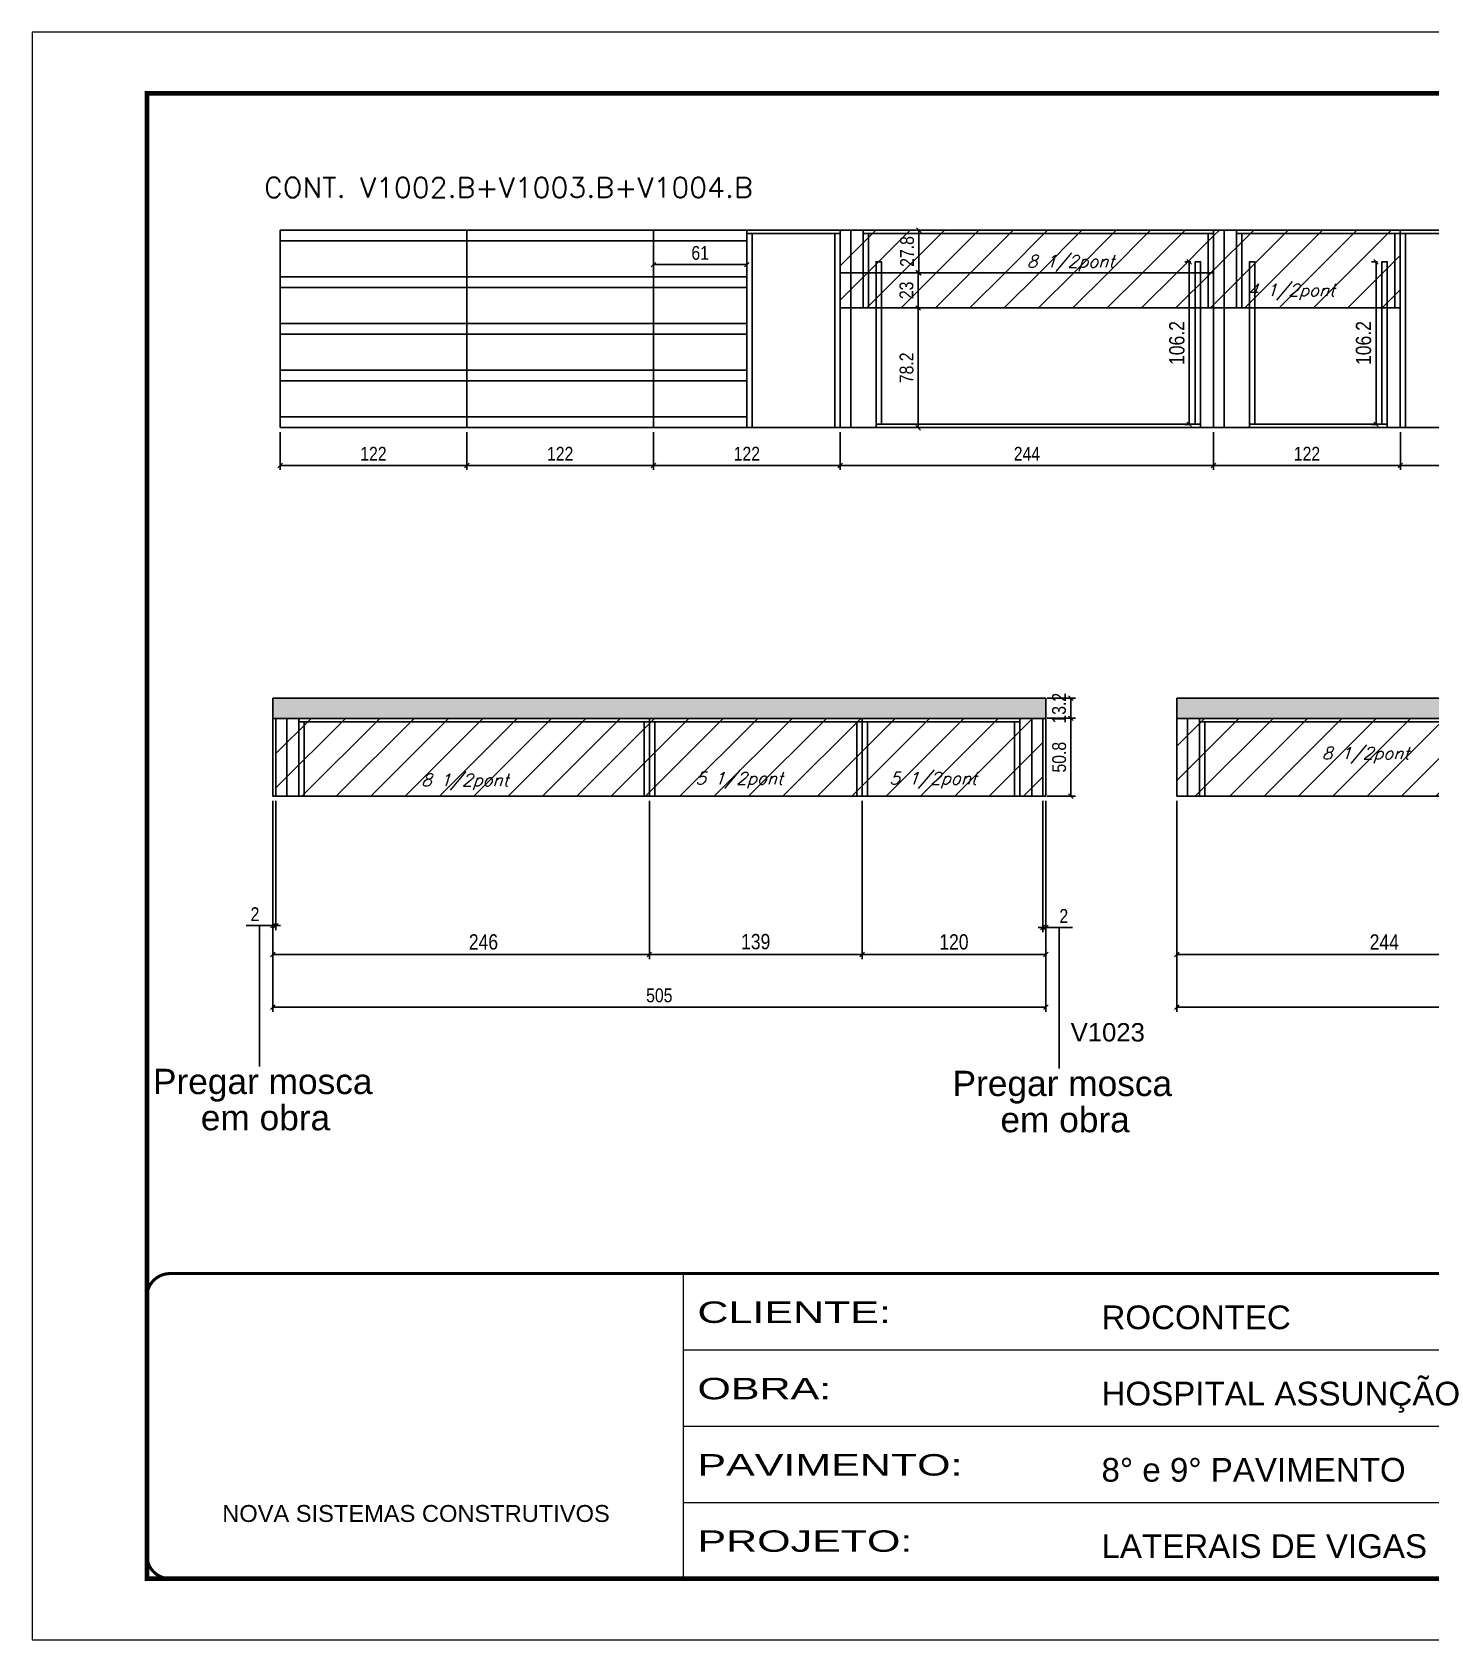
# Model space of a CAD drawing. Extents: x -20960 to -5926, y -2106 to 21915.
# Drawn here: x -10608 to -9695, y 18568 to 19618 of the extents above; entities that cross this region are included whole.
import ezdxf

# ---------------------------------------------------------------- set-up
doc = ezdxf.new("R2010")
doc.units = 0
doc.linetypes.add('CONTINUO', pattern=[0])
doc.linetypes.add('DASHED', pattern=[0.75, 0.5, -0.25])
for name, color, linetype in [('5', 5, 'Continuous'), ('COTA', 241, 'Continuous'), ('NOMENCLATURA', 7, 'Continuous'), ('Painéis', 200, 'Continuous'), ('Reaproveitamento', 251, 'Continuous'), ('SARR_2.2x7', 40, 'Continuous'), ('SARR_3.5x7', 81, 'Continuous'), ('texto', 7, 'Continuous')]:
    doc.layers.add(name, color=color, linetype=linetype)
for name, color, linetype, lineweight in [('Folhas', 255, 'Continuous', 9), ('SARRAFO DE PRESSAO', 251, 'DASHED', 9), ('Texto Seção', 7, 'Continuous', 15)]:
    doc.layers.add(name, color=color, linetype=linetype, lineweight=lineweight)
doc.styles.add('ARIAL', font='arial.ttf')
doc.styles.add('COTA TECNICA', font='techl___.ttf', dxfattribs={"height": 10})
doc.styles.add('COTA TECNICA-50', font='techl___.ttf', dxfattribs={"height": 9})
doc.styles.add('REGUA-120', font='ROMANS.shx', dxfattribs={"height": 15})
doc.styles.add('Romans', font='romans.shx')
doc.styles.get("Standard").update_dxf_attribs({"font": 'arial.ttf'})
doc.styles.add('Tecnologia', font='')
doc.styles.get('Tecnologia').set_extended_font_data('Forgotten Futurist')
doc.dimstyles.new('COTA PAINEL-50', dxfattribs={"dimtxt": 9, "dimasz": 3, "dimexe": 3, "dimexo": 3, "dimgap": 3, "dimtad": 1, "dimdec": 1, "dimzin": 12, "dimdsep": 46, "dimtxsty": 'COTA TECNICA-50', "dimblk1": 'OBLIQUE', "dimblk2": 'OBLIQUE', "dimsah": 1, "dimcen": 0.9, "dimclrd": 4, "dimclre": 4, "dimclrt": 240, "dimadec": 1, "dimazin": 3, "dimtfac": 1, "dimtdec": 1, "dimtmove": 0, "dimatfit": 3, "dimfxl": 1, "dimtolj": 1, "dimtzin": 12, "dimarcsym": 0})
doc.dimstyles.new('PAINEL', dxfattribs={"dimtxt": 10, "dimasz": 3, "dimexe": 3, "dimexo": 3, "dimgap": 3, "dimtad": 1, "dimdec": 1, "dimzin": 12, "dimdsep": 46, "dimtxsty": 'COTA TECNICA', "dimblk1": 'OBLIQUE', "dimblk2": 'OBLIQUE', "dimsah": 1, "dimcen": 0.9, "dimclrd": 4, "dimclre": 4, "dimclrt": 240, "dimadec": 1, "dimazin": 3, "dimtfac": 1, "dimtdec": 1, "dimtmove": 0, "dimatfit": 3, "dimfxl": 1, "dimtolj": 1, "dimtzin": 12, "dimarcsym": 0})
pattern_1 = [(50, (-1629.8096, 2.0563), (5.4655401, -0.4781726), [0.5715, -6.2865]), (355, (-1629.8096, 2.0563), (-1.0573026, 5.7317054), [0.4572, -5.0292175]), (100.451445, (-1629.354, 2.0165), (4.4082374, 5.2535326), [0.4857003, -5.3427073]), (46.1842, (-1629.8096, 3.5803), (8.1323712, -1.2612698), [0.85725, -9.42975]), (96.635558, (-1629.132, 3.475), (7.122124, 7.4227837), [0.7285507, -8.0140682]), (351.18415, (-1629.81, 3.58), (7.122124, 7.4227837), [0.685799, -7.543792]), (21, (-1629.0476, 3.1993), (4.5484317, -3.0679559), [0.5715, -6.2865]), (326, (-1629.0476, 3.1993), (1.8540609, 5.525639), [0.4572, -5.0292]), (71.451445, (-1628.6686, 2.9437), (6.4024926, 2.4576831), [0.4857003, -5.3426981]), (37.5, (-1629.8096, 2.0563), (0.0926581, 2.53665117), [0, -4.96824, 0, -5.1054, 0, -5.04825]), (7.5, (-1629.8096, 2.0563), (2.00458988, 3.00541724), [0, -2.91084, 0, -4.85394, 0, -1.92405]), (327.5, (-1631.5089, 2.0563), (4.06771786, -0.17186232), [0, -1.905, 0, -5.9436, 0, -7.8867]), (317.5, (-1632.271, 2.0563), (4.44387544, 0.76279473), [0, -2.4765, 0, -3.94716, 0, -5.6007])]
pattern_2 = [(45, (-3214.81, 2.056), (-11.22532, 11.22532), [])]
pattern_3 = [(45, (-3188.191, 113.209), (-11.22532, 11.22532), [])]

# ---------------------------------------------------------------- blocks, each defined once
blk = doc.blocks.new('9999999999')
at = {"color": 30, "linetype": 'CONTINUO'}
for p, q in [((98564.6, 34230.2), (98564.6, 34429.4)), ((98564.6, 34379.6), (99584, 34379.6)), ((98564.6, 34329.8), (99488, 34329.8)), ((98564.6, 34280), (99488, 34280))]:
    blk.add_line(p, q, dxfattribs=at)
at = {"color": 30, "linetype": 'CONTINUO', "const_width": 2}
blk.add_lwpolyline([(99584, 34230.2), (99584, 34414.4, 0.414214), (99569, 34429.4), (98229, 34429.4, 0.414214), (98214, 34414.4), (98214, 34245.2, 0.414214), (98229, 34230.2), (99584, 34230.2)], format="xyb", dxfattribs=at)
at = {"layer": 'Folhas'}
blk.add_lwpolyline([(98139, 34190.2), (99624, 34190.2), (99624, 35240.2), (98139, 35240.2)], close=True, dxfattribs=at)
at = {"layer": 'Folhas', "color": 30, "const_width": 3}
blk.add_lwpolyline([(98214, 34230.2), (99584, 34230.2), (99584, 35200.2), (98214, 35200.2)], close=True, dxfattribs=at)
at = {"color": 7, "linetype": 'Continuous', "ltscale": 5, "style": 'ARIAL'}
for s, height, p in [('ROCONTEC', 15.48, (98837.7, 34393.1)), ('HOSPITAL ASSUNÇÃO', 15.483, (98837.7, 34343.3)), ('8° e 9° PAVIMENTO', 15.483, (98837.7, 34293.5)), ('NOVA SISTEMAS CONSTRUTIVOS', 11.059, (98263.2, 34267.2)), ('LATERAIS DE VIGAS', 15.483, (98837.7, 34243.7))]:
    blk.add_text(s, height=height, dxfattribs=at).set_placement(p)
at = {"layer": 'Folhas', "color": 7, "style": 'Tecnologia', "width": 1.5}
for s, p in [('CLIENTE:', (98573.7, 34397.2)), ('OBRA:', (98573.7, 34347.3)), ('PAVIMENTO:', (98573.7, 34297.5)), ('PROJETO:', (98573.7, 34247.7))]:
    blk.add_text(s, height=14, dxfattribs=at).set_placement(p)
blk = doc.blocks.new('_Oblique')
at = {"color": 0, "linetype": 'ByBlock', "lineweight": -2}
blk.add_line((-0.5, -0.5), (0.5, 0.5), dxfattribs=at)
blk = doc.blocks.new('*D6578')
at = {"layer": 'COTA', "color": 4, "lineweight": -2, "ltscale": 25, "transparency": 16777216}
for p, q in [((-9860.6, 19116.3), (-9860.6, 19012.9)), ((-9616.6, 19116.3), (-9616.6, 19012.9)), ((-9860.6, 19015.9), (-9616.6, 19015.9))]:
    blk.add_line(p, q, dxfattribs=at)
at = {"layer": 'Defpoints', "color": 0, "ltscale": 25, "transparency": 16777216}
for p in [(-9860.6, 19119.3), (-9616.6, 19119.3), (-9616.6, 19015.9)]:
    blk.add_point(p, dxfattribs=at)
at = {"layer": 'COTA', "color": 4, "lineweight": -2, "ltscale": 25, "transparency": 16777216, "xscale": 3, "yscale": 3, "zscale": 3, "rotation": 180}
blk.add_blockref('_Oblique', (-9860.6, 19015.9), dxfattribs=at)
at = {"layer": 'COTA', "color": 4, "lineweight": -2, "ltscale": 25, "transparency": 16777216, "xscale": 3, "yscale": 3, "zscale": 3}
blk.add_blockref('_Oblique', (-9616.6, 19015.9), dxfattribs=at)
at = {"layer": 'COTA', "color": 240, "ltscale": 25, "transparency": 16777216, "insert": (-9725, 19024), "char_height": 10, "attachment_point": 5, "style": 'COTA TECNICA'}
blk.add_mtext('\\A1;244', dxfattribs=at)
blk = doc.blocks.new('*D6580')
at = {"layer": 'COTA', "color": 4, "lineweight": -2, "ltscale": 25, "transparency": 16777216}
for p, q in [((-9860.6, 19116.3), (-9860.6, 18978.5)), ((-9306.7, 19091.3), (-9306.7, 18978.5)), ((-9306.7, 18981.5), (-9860.6, 18981.5))]:
    blk.add_line(p, q, dxfattribs=at)
at = {"layer": 'Defpoints', "color": 0, "ltscale": 25, "transparency": 16777216}
for p in [(-9860.6, 19119.3), (-9306.7, 19094.3), (-9860.6, 18981.5)]:
    blk.add_point(p, dxfattribs=at)
at = {"layer": 'COTA', "color": 4, "lineweight": -2, "ltscale": 25, "transparency": 16777216, "xscale": 3, "yscale": 3, "zscale": 3, "rotation": 180}
blk.add_blockref('_Oblique', (-9860.6, 18981.5), dxfattribs=at)
at = {"layer": 'COTA', "color": 4, "lineweight": -2, "ltscale": 25, "transparency": 16777216, "xscale": 3, "yscale": 3, "zscale": 3}
blk.add_blockref('_Oblique', (-9306.7, 18981.5), dxfattribs=at)
at = {"layer": 'COTA', "color": 240, "ltscale": 25, "transparency": 16777216, "insert": (-9583.7, 18989.6), "char_height": 10, "attachment_point": 5, "style": 'COTA TECNICA'}
blk.add_mtext('\\A1;554', dxfattribs=at)
blk = doc.blocks.new('*D6581')
at = {"layer": 'COTA', "color": 4, "lineweight": -2, "ltscale": 25, "transparency": 16777216}
for p, q in [((-10451.2, 19116.3), (-10451.2, 19012.9)), ((-10205.2, 19116.3), (-10205.2, 19012.9)), ((-10451.2, 19015.9), (-10205.2, 19015.9))]:
    blk.add_line(p, q, dxfattribs=at)
at = {"layer": 'Defpoints', "color": 0, "ltscale": 25, "transparency": 16777216}
for p in [(-10451.2, 19119.3), (-10205.2, 19119.3), (-10205.2, 19015.9)]:
    blk.add_point(p, dxfattribs=at)
at = {"layer": 'COTA', "color": 4, "lineweight": -2, "ltscale": 25, "transparency": 16777216, "xscale": 3, "yscale": 3, "zscale": 3, "rotation": 180}
blk.add_blockref('_Oblique', (-10451.2, 19015.9), dxfattribs=at)
at = {"layer": 'COTA', "color": 4, "lineweight": -2, "ltscale": 25, "transparency": 16777216, "xscale": 3, "yscale": 3, "zscale": 3}
blk.add_blockref('_Oblique', (-10205.2, 19015.9), dxfattribs=at)
at = {"layer": 'COTA', "color": 240, "ltscale": 25, "transparency": 16777216, "insert": (-10313.6, 19024), "char_height": 10, "attachment_point": 5, "style": 'COTA TECNICA'}
blk.add_mtext('\\A1;246', dxfattribs=at)
blk = doc.blocks.new('*D6582')
at = {"layer": 'COTA', "color": 4, "lineweight": -2, "ltscale": 25, "transparency": 16777216}
for p, q in [((-10205.2, 19116.3), (-10205.2, 19012.9)), ((-10066.2, 19116.3), (-10066.2, 19012.9)), ((-10205.2, 19015.9), (-10066.2, 19015.9))]:
    blk.add_line(p, q, dxfattribs=at)
at = {"layer": 'Defpoints', "color": 0, "ltscale": 25, "transparency": 16777216}
for p in [(-10205.2, 19119.3), (-10066.2, 19119.3), (-10066.2, 19015.9)]:
    blk.add_point(p, dxfattribs=at)
at = {"layer": 'COTA', "color": 4, "lineweight": -2, "ltscale": 25, "transparency": 16777216, "xscale": 3, "yscale": 3, "zscale": 3, "rotation": 180}
blk.add_blockref('_Oblique', (-10205.2, 19015.9), dxfattribs=at)
at = {"layer": 'COTA', "color": 4, "lineweight": -2, "ltscale": 25, "transparency": 16777216, "xscale": 3, "yscale": 3, "zscale": 3}
blk.add_blockref('_Oblique', (-10066.2, 19015.9), dxfattribs=at)
at = {"layer": 'COTA', "color": 240, "ltscale": 25, "transparency": 16777216, "insert": (-10135.7, 19024.2), "char_height": 10, "attachment_point": 5, "style": 'COTA TECNICA'}
blk.add_mtext('\\A1;139', dxfattribs=at)
blk = doc.blocks.new('*D6583')
at = {"layer": 'COTA', "color": 4, "lineweight": -2, "ltscale": 25, "transparency": 16777216}
for p, q in [((-10066.2, 19116.3), (-10066.2, 19012.9)), ((-9946.2, 19116.3), (-9946.2, 19012.9)), ((-10066.2, 19015.9), (-9946.2, 19015.9))]:
    blk.add_line(p, q, dxfattribs=at)
at = {"layer": 'Defpoints', "color": 0, "ltscale": 25, "transparency": 16777216}
for p in [(-10066.2, 19119.3), (-9946.2, 19119.3), (-9946.2, 19015.9)]:
    blk.add_point(p, dxfattribs=at)
at = {"layer": 'COTA', "color": 4, "lineweight": -2, "ltscale": 25, "transparency": 16777216, "xscale": 3, "yscale": 3, "zscale": 3, "rotation": 180}
blk.add_blockref('_Oblique', (-10066.2, 19015.9), dxfattribs=at)
at = {"layer": 'COTA', "color": 4, "lineweight": -2, "ltscale": 25, "transparency": 16777216, "xscale": 3, "yscale": 3, "zscale": 3}
blk.add_blockref('_Oblique', (-9946.2, 19015.9), dxfattribs=at)
at = {"layer": 'COTA', "color": 240, "ltscale": 25, "transparency": 16777216, "insert": (-10006.2, 19024), "char_height": 10, "attachment_point": 5, "style": 'COTA TECNICA'}
blk.add_mtext('\\A1;120', dxfattribs=at)
blk = doc.blocks.new('*D6584')
at = {"layer": 'COTA', "color": 4, "lineweight": -2, "transparency": 16777216}
for p, q in [((-9945.2, 19170.1), (-9926.8, 19170.1)), ((-9929.8, 19119.3), (-9929.8, 19170.1)), ((-9945.2, 19119.3), (-9926.8, 19119.3))]:
    blk.add_line(p, q, dxfattribs=at)
at = {"layer": 'Defpoints', "color": 0, "transparency": 16777216}
for p in [(-9948.2, 19170.1), (-9929.8, 19170.1), (-9948.2, 19119.3)]:
    blk.add_point(p, dxfattribs=at)
at = {"layer": 'COTA', "color": 4, "lineweight": -2, "transparency": 16777216, "xscale": 3, "yscale": 3, "zscale": 3}
for p, rotation in [((-9929.8, 19170.1), 90), ((-9929.8, 19119.3), 270)]:
    blk.add_blockref('_Oblique', p, dxfattribs=dict(at, rotation=rotation))
at = {"layer": 'COTA', "color": 240, "transparency": 16777216, "insert": (-9937.4, 19144.7), "char_height": 9, "attachment_point": 5, "rotation": 90, "style": 'COTA TECNICA-50'}
blk.add_mtext('\\A1;50.8', dxfattribs=at)
blk = doc.blocks.new('*D6547')
at = {"layer": 'COTA', "color": 4, "lineweight": -2, "transparency": 16777216}
for p, q in [((-9945.2, 19183.3), (-9926.8, 19183.3)), ((-9929.8, 19170.1), (-9929.8, 19183.3)), ((-9945.2, 19170.1), (-9926.8, 19170.1))]:
    blk.add_line(p, q, dxfattribs=at)
at = {"layer": 'Defpoints', "color": 0, "transparency": 16777216}
for p in [(-9948.2, 19183.3), (-9929.8, 19183.3), (-9948.2, 19170.1)]:
    blk.add_point(p, dxfattribs=at)
at = {"layer": 'COTA', "color": 4, "lineweight": -2, "transparency": 16777216, "xscale": 3, "yscale": 3, "zscale": 3}
for p, rotation in [((-9929.8, 19183.3), 90), ((-9929.8, 19170.1), 270)]:
    blk.add_blockref('_Oblique', p, dxfattribs=dict(at, rotation=rotation))
at = {"layer": 'COTA', "color": 240, "transparency": 16777216, "insert": (-9937.5, 19176.7), "char_height": 9, "attachment_point": 5, "rotation": 90, "style": 'COTA TECNICA-50'}
blk.add_mtext('\\A1;13.2', dxfattribs=at)
blk = doc.blocks.new('*D6586')
at = {"layer": 'COTA', "color": 4, "lineweight": -2, "transparency": 16777216}
for p, q in [((-10451.2, 19116.3), (-10451.2, 18978.5)), ((-9946.2, 19116.3), (-9946.2, 18978.5)), ((-9946.2, 18981.5), (-10451.2, 18981.5))]:
    blk.add_line(p, q, dxfattribs=at)
at = {"layer": 'Defpoints', "color": 0, "transparency": 16777216}
for p in [(-10451.2, 19119.3), (-9946.2, 19119.3), (-10451.2, 18981.5)]:
    blk.add_point(p, dxfattribs=at)
at = {"layer": 'COTA', "color": 4, "lineweight": -2, "transparency": 16777216, "xscale": 3, "yscale": 3, "zscale": 3, "rotation": 180}
blk.add_blockref('_Oblique', (-10451.2, 18981.5), dxfattribs=at)
at = {"layer": 'COTA', "color": 4, "lineweight": -2, "transparency": 16777216, "xscale": 3, "yscale": 3, "zscale": 3}
blk.add_blockref('_Oblique', (-9946.2, 18981.5), dxfattribs=at)
at = {"layer": 'COTA', "color": 240, "transparency": 16777216, "insert": (-10198.7, 18989.1), "char_height": 9, "attachment_point": 5, "style": 'COTA TECNICA-50'}
blk.add_mtext('\\A1;505', dxfattribs=at)
blk = doc.blocks.new('*D6537')
at = {"layer": 'COTA', "color": 4, "lineweight": -2, "transparency": 16777216}
for p, q in [((-10202.5, 19356.9), (-10202.5, 19332.3)), ((-10080.5, 19356.9), (-10080.5, 19332.3)), ((-10202.5, 19335.3), (-10080.5, 19335.3))]:
    blk.add_line(p, q, dxfattribs=at)
at = {"layer": 'Defpoints', "color": 0, "transparency": 16777216}
for p in [(-10202.5, 19359.9), (-10080.5, 19359.9), (-10080.5, 19335.3)]:
    blk.add_point(p, dxfattribs=at)
at = {"layer": 'COTA', "color": 4, "lineweight": -2, "transparency": 16777216, "xscale": 3, "yscale": 3, "zscale": 3, "rotation": 180}
blk.add_blockref('_Oblique', (-10202.5, 19335.3), dxfattribs=at)
at = {"layer": 'COTA', "color": 4, "lineweight": -2, "transparency": 16777216, "xscale": 3, "yscale": 3, "zscale": 3}
blk.add_blockref('_Oblique', (-10080.5, 19335.3), dxfattribs=at)
at = {"layer": 'COTA', "color": 240, "transparency": 16777216, "insert": (-10141.5, 19342.9), "char_height": 9, "attachment_point": 5, "style": 'COTA TECNICA-50'}
blk.add_mtext('\\A1;122', dxfattribs=at)
blk = doc.blocks.new('*D6566')
at = {"layer": 'COTA', "color": 4, "lineweight": -2, "transparency": 16777216}
for p, q in [((-10202.5, 19478.9), (-10202.5, 19463.4)), ((-10141.5, 19478.9), (-10141.5, 19463.4)), ((-10141.5, 19466.4), (-10202.5, 19466.4))]:
    blk.add_line(p, q, dxfattribs=at)
at = {"layer": 'Defpoints', "color": 0, "transparency": 16777216}
for p in [(-10202.5, 19481.9), (-10141.5, 19481.9), (-10202.5, 19466.4)]:
    blk.add_point(p, dxfattribs=at)
at = {"layer": 'COTA', "color": 4, "lineweight": -2, "transparency": 16777216, "xscale": 3, "yscale": 3, "zscale": 3, "rotation": 180}
blk.add_blockref('_Oblique', (-10202.5, 19466.4), dxfattribs=at)
at = {"layer": 'COTA', "color": 4, "lineweight": -2, "transparency": 16777216, "xscale": 3, "yscale": 3, "zscale": 3}
blk.add_blockref('_Oblique', (-10141.5, 19466.4), dxfattribs=at)
at = {"layer": 'COTA', "color": 240, "transparency": 16777216, "insert": (-10172, 19474), "char_height": 9, "attachment_point": 5, "style": 'COTA TECNICA-50'}
blk.add_mtext('\\A1;61', dxfattribs=at)
blk = doc.blocks.new('*D6538')
at = {"layer": 'COTA', "color": 4, "lineweight": -2, "transparency": 16777216}
for p, q in [((-10040.7, 19461.1), (-10026.5, 19461.1)), ((-10029.5, 19438.1), (-10029.5, 19461.1)), ((-10040.7, 19438.1), (-10026.5, 19438.1))]:
    blk.add_line(p, q, dxfattribs=at)
at = {"layer": 'Defpoints', "color": 0, "transparency": 16777216}
for p in [(-10043.7, 19461.1), (-10029.5, 19461.1), (-10043.7, 19438.1)]:
    blk.add_point(p, dxfattribs=at)
at = {"layer": 'COTA', "color": 4, "lineweight": -2, "transparency": 16777216, "xscale": 3, "yscale": 3, "zscale": 3}
for p, rotation in [((-10029.5, 19461.1), 90), ((-10029.5, 19438.1), 270)]:
    blk.add_blockref('_Oblique', p, dxfattribs=dict(at, rotation=rotation))
at = {"layer": 'COTA', "color": 240, "transparency": 16777216, "insert": (-10037.2, 19449.6), "char_height": 9, "attachment_point": 5, "rotation": 90, "style": 'COTA TECNICA-50'}
blk.add_mtext('\\A1;23', dxfattribs=at)
blk = doc.blocks.new('*D6567')
at = {"layer": 'COTA', "color": 4, "lineweight": -2, "transparency": 16777216}
for p, q in [((-10029.2, 19461.1), (-10029.2, 19488.9)), ((-10040.4, 19461.1), (-10026.2, 19461.1))]:
    blk.add_line(p, q, dxfattribs=at)
at = {"layer": 'Defpoints', "color": 0, "transparency": 16777216}
for p in [(-10029.2, 19488.9), (-10029.2, 19488.9), (-10043.4, 19461.1)]:
    blk.add_point(p, dxfattribs=at)
at = {"layer": 'COTA', "color": 4, "lineweight": -2, "transparency": 16777216, "xscale": 3, "yscale": 3, "zscale": 3}
for p, rotation in [((-10029.2, 19488.9), 90), ((-10029.2, 19461.1), 270)]:
    blk.add_blockref('_Oblique', p, dxfattribs=dict(at, rotation=rotation))
at = {"layer": 'COTA', "color": 240, "transparency": 16777216, "insert": (-10036.8, 19475), "char_height": 9, "attachment_point": 5, "rotation": 90, "style": 'COTA TECNICA-50'}
blk.add_mtext('\\A1;27.8', dxfattribs=at)
blk = doc.blocks.new('*D6568')
at = {"layer": 'COTA', "color": 4, "lineweight": -2, "ltscale": 25, "transparency": 16777216}
for p, q in [((-9851.5, 19468.3), (-9855.4, 19468.3)), ((-9852.4, 19468.3), (-9852.4, 19362.1)), ((-9851.5, 19362.1), (-9855.4, 19362.1))]:
    blk.add_line(p, q, dxfattribs=at)
at = {"layer": 'Defpoints', "color": 0, "ltscale": 25, "transparency": 16777216}
for p in [(-9848.5, 19468.3), (-9852.4, 19362.1), (-9848.5, 19362.1)]:
    blk.add_point(p, dxfattribs=at)
at = {"layer": 'COTA', "color": 4, "lineweight": -2, "ltscale": 25, "transparency": 16777216, "xscale": 3, "yscale": 3, "zscale": 3}
for p, rotation in [((-9852.4, 19468.3), 90), ((-9852.4, 19362.1), 270)]:
    blk.add_blockref('_Oblique', p, dxfattribs=dict(at, rotation=rotation))
at = {"layer": 'COTA', "color": 240, "ltscale": 25, "transparency": 16777216, "insert": (-9860.5, 19415.2), "char_height": 10, "attachment_point": 5, "rotation": 90, "style": 'COTA TECNICA'}
blk.add_mtext('\\A1;106.2', dxfattribs=at)
blk = doc.blocks.new('*D6569')
at = {"layer": 'COTA', "color": 4, "lineweight": -2, "ltscale": 25, "transparency": 16777216}
for p, q in [((-9729.5, 19468.3), (-9733.4, 19468.3)), ((-9730.4, 19468.3), (-9730.4, 19362.1)), ((-9729.5, 19362.1), (-9733.4, 19362.1))]:
    blk.add_line(p, q, dxfattribs=at)
at = {"layer": 'Defpoints', "color": 0, "ltscale": 25, "transparency": 16777216}
for p in [(-9726.5, 19468.3), (-9730.4, 19362.1), (-9726.5, 19362.1)]:
    blk.add_point(p, dxfattribs=at)
at = {"layer": 'COTA', "color": 4, "lineweight": -2, "ltscale": 25, "transparency": 16777216, "xscale": 3, "yscale": 3, "zscale": 3}
for p, rotation in [((-9730.4, 19468.3), 90), ((-9730.4, 19362.1), 270)]:
    blk.add_blockref('_Oblique', p, dxfattribs=dict(at, rotation=rotation))
at = {"layer": 'COTA', "color": 240, "ltscale": 25, "transparency": 16777216, "insert": (-9738.5, 19415.2), "char_height": 10, "attachment_point": 5, "rotation": 90, "style": 'COTA TECNICA'}
blk.add_mtext('\\A1;106.2', dxfattribs=at)
blk = doc.blocks.new('*D6571')
at = {"layer": 'COTA', "color": 4, "lineweight": -2, "transparency": 16777216}
for p, q in [((-10080.5, 19356.9), (-10080.5, 19332.3)), ((-9836.5, 19356.9), (-9836.5, 19332.3)), ((-10080.5, 19335.3), (-9836.5, 19335.3))]:
    blk.add_line(p, q, dxfattribs=at)
at = {"layer": 'Defpoints', "color": 0, "transparency": 16777216}
for p in [(-10080.5, 19359.9), (-9836.5, 19359.9), (-9836.5, 19335.3)]:
    blk.add_point(p, dxfattribs=at)
at = {"layer": 'COTA', "color": 4, "lineweight": -2, "transparency": 16777216, "xscale": 3, "yscale": 3, "zscale": 3, "rotation": 180}
blk.add_blockref('_Oblique', (-10080.5, 19335.3), dxfattribs=at)
at = {"layer": 'COTA', "color": 4, "lineweight": -2, "transparency": 16777216, "xscale": 3, "yscale": 3, "zscale": 3}
blk.add_blockref('_Oblique', (-9836.5, 19335.3), dxfattribs=at)
at = {"layer": 'COTA', "color": 240, "transparency": 16777216, "insert": (-9958.5, 19342.9), "char_height": 9, "attachment_point": 5, "style": 'COTA TECNICA-50'}
blk.add_mtext('\\A1;244', dxfattribs=at)
blk = doc.blocks.new('*D6572')
at = {"layer": 'COTA', "color": 4, "lineweight": -2, "transparency": 16777216}
for p, q in [((-9836.5, 19356.9), (-9836.5, 19332.3)), ((-9714.5, 19356.9), (-9714.5, 19332.3)), ((-9836.5, 19335.3), (-9714.5, 19335.3))]:
    blk.add_line(p, q, dxfattribs=at)
at = {"layer": 'Defpoints', "color": 0, "transparency": 16777216}
for p in [(-9836.5, 19359.9), (-9714.5, 19359.9), (-9714.5, 19335.3)]:
    blk.add_point(p, dxfattribs=at)
at = {"layer": 'COTA', "color": 4, "lineweight": -2, "transparency": 16777216, "xscale": 3, "yscale": 3, "zscale": 3, "rotation": 180}
blk.add_blockref('_Oblique', (-9836.5, 19335.3), dxfattribs=at)
at = {"layer": 'COTA', "color": 4, "lineweight": -2, "transparency": 16777216, "xscale": 3, "yscale": 3, "zscale": 3}
blk.add_blockref('_Oblique', (-9714.5, 19335.3), dxfattribs=at)
at = {"layer": 'COTA', "color": 240, "transparency": 16777216, "insert": (-9775.5, 19342.9), "char_height": 9, "attachment_point": 5, "style": 'COTA TECNICA-50'}
blk.add_mtext('\\A1;122', dxfattribs=at)
blk = doc.blocks.new('*D6573')
at = {"layer": 'COTA', "color": 4, "lineweight": -2, "transparency": 16777216}
for p, q in [((-10446.5, 19356.9), (-10446.5, 19332.3)), ((-10324.5, 19356.9), (-10324.5, 19332.3)), ((-10446.5, 19335.3), (-10324.5, 19335.3))]:
    blk.add_line(p, q, dxfattribs=at)
at = {"layer": 'Defpoints', "color": 0, "transparency": 16777216}
for p in [(-10446.5, 19359.9), (-10324.5, 19359.9), (-10324.5, 19335.3)]:
    blk.add_point(p, dxfattribs=at)
at = {"layer": 'COTA', "color": 4, "lineweight": -2, "transparency": 16777216, "xscale": 3, "yscale": 3, "zscale": 3, "rotation": 180}
blk.add_blockref('_Oblique', (-10446.5, 19335.3), dxfattribs=at)
at = {"layer": 'COTA', "color": 4, "lineweight": -2, "transparency": 16777216, "xscale": 3, "yscale": 3, "zscale": 3}
blk.add_blockref('_Oblique', (-10324.5, 19335.3), dxfattribs=at)
at = {"layer": 'COTA', "color": 240, "transparency": 16777216, "insert": (-10385.5, 19342.9), "char_height": 9, "attachment_point": 5, "style": 'COTA TECNICA-50'}
blk.add_mtext('\\A1;122', dxfattribs=at)
blk = doc.blocks.new('*D6574')
at = {"layer": 'COTA', "color": 4, "lineweight": -2, "transparency": 16777216}
for p, q in [((-10324.5, 19356.9), (-10324.5, 19332.3)), ((-10202.5, 19356.9), (-10202.5, 19332.3)), ((-10324.5, 19335.3), (-10202.5, 19335.3))]:
    blk.add_line(p, q, dxfattribs=at)
at = {"layer": 'Defpoints', "color": 0, "transparency": 16777216}
for p in [(-10324.5, 19359.9), (-10202.5, 19359.9), (-10202.5, 19335.3)]:
    blk.add_point(p, dxfattribs=at)
at = {"layer": 'COTA', "color": 4, "lineweight": -2, "transparency": 16777216, "xscale": 3, "yscale": 3, "zscale": 3, "rotation": 180}
blk.add_blockref('_Oblique', (-10324.5, 19335.3), dxfattribs=at)
at = {"layer": 'COTA', "color": 4, "lineweight": -2, "transparency": 16777216, "xscale": 3, "yscale": 3, "zscale": 3}
blk.add_blockref('_Oblique', (-10202.5, 19335.3), dxfattribs=at)
at = {"layer": 'COTA', "color": 240, "transparency": 16777216, "insert": (-10263.5, 19342.9), "char_height": 9, "attachment_point": 5, "style": 'COTA TECNICA-50'}
blk.add_mtext('\\A1;122', dxfattribs=at)
blk = doc.blocks.new('*D6559')
at = {"layer": 'COTA', "color": 4, "lineweight": -2, "transparency": 16777216}
for p, q in [((-9714.5, 19356.9), (-9714.5, 19332.3)), ((-9592.5, 19356.9), (-9592.5, 19332.3)), ((-9714.5, 19335.3), (-9592.5, 19335.3))]:
    blk.add_line(p, q, dxfattribs=at)
at = {"layer": 'Defpoints', "color": 0, "transparency": 16777216}
for p in [(-9714.5, 19359.9), (-9592.5, 19359.9), (-9592.5, 19335.3)]:
    blk.add_point(p, dxfattribs=at)
at = {"layer": 'COTA', "color": 4, "lineweight": -2, "transparency": 16777216, "xscale": 3, "yscale": 3, "zscale": 3, "rotation": 180}
blk.add_blockref('_Oblique', (-9714.5, 19335.3), dxfattribs=at)
at = {"layer": 'COTA', "color": 4, "lineweight": -2, "transparency": 16777216, "xscale": 3, "yscale": 3, "zscale": 3}
blk.add_blockref('_Oblique', (-9592.5, 19335.3), dxfattribs=at)
at = {"layer": 'COTA', "color": 240, "transparency": 16777216, "insert": (-9653.5, 19342.9), "char_height": 9, "attachment_point": 5, "style": 'COTA TECNICA-50'}
blk.add_mtext('\\A1;122', dxfattribs=at)
blk = doc.blocks.new('*D6558')
at = {"layer": 'COTA', "color": 4, "lineweight": -2, "transparency": 16777216}
blk.add_line((-10029.5, 19438.1), (-10029.5, 19359.9), dxfattribs=at)
at = {"layer": 'Defpoints', "color": 0, "transparency": 16777216}
for p in [(-10029.5, 19438.1), (-10029.5, 19359.9), (-10029.5, 19359.9)]:
    blk.add_point(p, dxfattribs=at)
at = {"layer": 'COTA', "color": 4, "lineweight": -2, "transparency": 16777216, "xscale": 3, "yscale": 3, "zscale": 3}
for p, rotation in [((-10029.5, 19438.1), 90), ((-10029.5, 19359.9), 270)]:
    blk.add_blockref('_Oblique', p, dxfattribs=dict(at, rotation=rotation))
at = {"layer": 'COTA', "color": 240, "transparency": 16777216, "insert": (-10037.1, 19399), "char_height": 9, "attachment_point": 5, "rotation": 90, "style": 'COTA TECNICA-50'}
blk.add_mtext('\\A1;78.2', dxfattribs=at)
blk = doc.blocks.new('*D6556')
at = {"layer": 'COTA', "color": 4, "lineweight": -2, "transparency": 16777216}
for p, q in [((-9948.2, 19116.3), (-9948.2, 19030.5)), ((-9946.2, 19116.3), (-9946.2, 19030.5)), ((-9948.2, 19033.5), (-9951.2, 19033.5)), ((-9948.2, 19033.5), (-9946.2, 19033.5)), ((-9946.2, 19033.5), (-9928.7, 19033.5))]:
    blk.add_line(p, q, dxfattribs=at)
at = {"layer": 'Defpoints', "color": 0, "transparency": 16777216}
for p in [(-9948.2, 19119.3), (-9946.2, 19119.3), (-9946.2, 19033.5)]:
    blk.add_point(p, dxfattribs=at)
at = {"layer": 'COTA', "color": 4, "lineweight": -2, "transparency": 16777216, "xscale": 3, "yscale": 3, "zscale": 3}
blk.add_blockref('_Oblique', (-9948.2, 19033.5), dxfattribs=at)
at = {"layer": 'COTA', "color": 4, "lineweight": -2, "transparency": 16777216, "xscale": 3, "yscale": 3, "zscale": 3, "rotation": 180}
blk.add_blockref('_Oblique', (-9946.2, 19033.5), dxfattribs=at)
at = {"layer": 'COTA', "color": 240, "transparency": 16777216, "insert": (-9934.4, 19041), "char_height": 9, "attachment_point": 5, "style": 'COTA TECNICA-50'}
blk.add_mtext('\\A1;2', dxfattribs=at)
blk = doc.blocks.new('*D6535')
at = {"layer": 'COTA', "color": 4, "lineweight": -2, "transparency": 16777216}
for p, q in [((-10451.2, 19116.3), (-10451.2, 19031.7)), ((-10449.2, 19116.3), (-10449.2, 19031.7)), ((-10451.2, 19034.7), (-10468.7, 19034.7)), ((-10449.2, 19034.7), (-10451.2, 19034.7)), ((-10449.2, 19034.7), (-10446.2, 19034.7))]:
    blk.add_line(p, q, dxfattribs=at)
at = {"layer": 'Defpoints', "color": 0, "transparency": 16777216}
for p in [(-10451.2, 19119.3), (-10449.2, 19119.3), (-10451.2, 19034.7)]:
    blk.add_point(p, dxfattribs=at)
at = {"layer": 'COTA', "color": 4, "lineweight": -2, "transparency": 16777216, "xscale": 3, "yscale": 3, "zscale": 3}
blk.add_blockref('_Oblique', (-10451.2, 19034.7), dxfattribs=at)
at = {"layer": 'COTA', "color": 4, "lineweight": -2, "transparency": 16777216, "xscale": 3, "yscale": 3, "zscale": 3, "rotation": 180}
blk.add_blockref('_Oblique', (-10449.2, 19034.7), dxfattribs=at)
at = {"layer": 'COTA', "color": 240, "transparency": 16777216, "insert": (-10462.9, 19042.2), "char_height": 9, "attachment_point": 5, "style": 'COTA TECNICA-50'}
blk.add_mtext('\\A1;2', dxfattribs=at)

msp = doc.modelspace()

# ---------------------------------------------------------------- hatches: boundary and pattern name
at = {"layer": 'COTA', "linetype": 'ByBlock'}
h = msp.add_hatch(dxfattribs=at)
h.set_pattern_fill('AR-CONC', color=256, scale=0.03)
h.set_pattern_definition(pattern_1)
h.paths.add_polyline_path([(-9963.18, 19170.08), (-9946.18, 19170.08), (-9946.18, 19183.28), (-10451.16, 19183.28), (-10451.16, 19170.08)])
h = msp.add_hatch(dxfattribs=at)
h.set_pattern_fill('AR-CONC', color=256, scale=0.03)
h.set_pattern_definition(pattern_1)
h.paths.add_polyline_path([(-9372.67, 19170.08), (-9306.67, 19170.08), (-9306.67, 19183.28), (-9860.65, 19183.28), (-9860.65, 19170.08)])
at = {"layer": 'Reaproveitamento', "transparency": 33554684}
h = msp.add_hatch(dxfattribs=at)
h.set_pattern_fill('ANSI31', color=256, scale=5)
h.set_pattern_definition(pattern_3)
h.paths.add_polyline_path([(-9836.54, 19461.14), (-9836.54, 19488.94), (-10080.54, 19488.94), (-10080.54, 19461.14)])
h = msp.add_hatch(dxfattribs=at)
h.set_pattern_fill('ANSI31', color=256, scale=5)
h.set_pattern_definition(pattern_3)
h.paths.add_polyline_path([(-9836.54, 19488.94), (-9836.54, 19438.14), (-9714.54, 19438.14), (-9714.54, 19445.14), (-9714.54, 19488.94)])
h = msp.add_hatch(dxfattribs=at)
h.set_pattern_fill('ANSI31', color=256, scale=5)
h.set_pattern_definition(pattern_3)
h.paths.add_polyline_path([(-9836.54, 19438.14), (-9836.54, 19461.14), (-10080.54, 19461.14), (-10080.54, 19438.14)])
h = msp.add_hatch(dxfattribs=at)
h.set_pattern_fill('ANSI31', color=256, scale=5)
h.set_pattern_definition(pattern_2)
h.paths.add_polyline_path([(-10205.16, 19119.28), (-10205.16, 19170.08), (-10449.16, 19170.08), (-10449.16, 19119.28)])
h = msp.add_hatch(dxfattribs=at)
h.set_pattern_fill('ANSI31', color=256, scale=5)
h.set_pattern_definition(pattern_2)
h.paths.add_polyline_path([(-10066.18, 19119.28), (-10066.18, 19170.08), (-10205.16, 19170.08), (-10205.16, 19119.28)])
h = msp.add_hatch(dxfattribs=at)
h.set_pattern_fill('ANSI31', color=256, scale=5)
h.set_pattern_definition(pattern_2)
h.paths.add_polyline_path([(-9948.18, 19119.28), (-9948.18, 19170.08), (-9963.18, 19170.08), (-10066.18, 19170.08), (-10066.18, 19119.28)])
h = msp.add_hatch(dxfattribs=at)
h.set_pattern_fill('ANSI31', color=256, scale=5)
h.set_pattern_definition(pattern_2)
h.paths.add_polyline_path([(-9616.67, 19119.28), (-9616.67, 19170.08), (-9860.65, 19170.08), (-9860.65, 19119.28)])

# ---------------------------------------------------------------- linework, layer by layer
at = {"layer": 'COTA', "linetype": 'ByBlock'}
for p, q in [((-10451.16, 19183.28), (-9946.18, 19183.28)), ((-10451.16, 19170.08), (-10451.16, 19183.28)), ((-9946.18, 19170.08), (-9946.18, 19183.28)), ((-9860.65, 19183.28), (-9306.67, 19183.28)), ((-9860.65, 19170.08), (-9860.65, 19183.28))]:
    msp.add_line(p, q, dxfattribs=at)
at = {"layer": 'NOMENCLATURA', "linetype": 'Continuous'}
for p, q in [((-10459.91, 18942.73), (-10459.91, 19034.73)), ((-9937.43, 18941.45), (-9937.43, 19033.45))]:
    msp.add_line(p, q, dxfattribs=at)
at = {"layer": 'Painéis'}
for p, q in [((-10446.46, 19488.94), (-10202.5, 19488.94)), ((-10202.5, 19488.94), (-10080.54, 19488.94)), ((-9714.54, 19359.94), (-9714.54, 19488.94)), ((-9714.54, 19488.94), (-9357.58, 19488.94)), ((-10446.46, 19359.94), (-10202.5, 19359.94)), ((-10202.5, 19359.94), (-10080.54, 19359.94)), ((-9714.54, 19359.94), (-9357.58, 19359.94)), ((-10451.16, 19170.08), (-9963.18, 19170.08)), ((-9860.65, 19170.08), (-9372.67, 19170.08)), ((-10451.16, 19119.28), (-9946.18, 19119.28)), ((-9860.65, 19119.28), (-9372.67, 19119.28))]:
    msp.add_line(p, q, dxfattribs=at)
at = {"layer": 'Painéis', "ltscale": 25}
for p, q in [((-10446.46, 19359.94), (-10446.46, 19488.94)), ((-10324.46, 19359.94), (-10324.46, 19488.94)), ((-10202.5, 19359.94), (-10202.5, 19488.94)), ((-10202.5, 19359.94), (-10202.5, 19488.94)), ((-10080.54, 19359.94), (-10080.54, 19488.94)), ((-10080.54, 19488.94), (-9836.54, 19488.94)), ((-10080.54, 19488.94), (-10080.54, 19359.94)), ((-9836.54, 19488.94), (-9714.54, 19488.94)), ((-9836.54, 19488.94), (-9836.54, 19438.14)), ((-9836.54, 19359.94), (-9836.54, 19488.94)), ((-9714.54, 19359.94), (-9714.54, 19488.94)), ((-10080.54, 19461.14), (-9836.54, 19461.14)), ((-9836.54, 19461.14), (-10080.54, 19461.14)), ((-10080.54, 19438.14), (-9836.54, 19438.14)), ((-9836.54, 19438.14), (-9714.54, 19438.14)), ((-9714.54, 19438.14), (-9714.54, 19445.14)), ((-10080.54, 19359.94), (-9714.54, 19359.94)), ((-10451.16, 19119.28), (-10451.16, 19170.08)), ((-10449.16, 19119.28), (-10449.16, 19170.08)), ((-10205.16, 19119.28), (-10205.16, 19170.08)), ((-10066.18, 19119.28), (-10066.18, 19170.08)), ((-9963.18, 19170.08), (-9946.18, 19170.08)), ((-9963.18, 19170.08), (-9963.18, 19170.08)), ((-9948.18, 19119.28), (-9948.18, 19170.08)), ((-9946.18, 19119.28), (-9946.18, 19170.08)), ((-9860.65, 19119.28), (-9860.65, 19170.08))]:
    msp.add_line(p, q, dxfattribs=at)
at = {"layer": 'Painéis'}
msp.add_lwpolyline([(-10449.16, 19119.28), (-10449.16, 19170.08)], dxfattribs=at)
at = {"layer": 'SARR_2.2x7', "linetype": 'Continuous'}
for p, q in [((-10073.54, 19461.14), (-10073.54, 19488.94)), ((-9829.54, 19438.14), (-9829.54, 19488.94)), ((-10446.48, 19481.94), (-10324.46, 19481.94)), ((-10324.48, 19481.94), (-10202.46, 19481.94)), ((-10202.52, 19481.94), (-10141.5, 19481.94)), ((-10141.5, 19486.74), (-10080.54, 19486.74)), ((-10065.54, 19486.74), (-9836.54, 19486.74)), ((-9821.54, 19486.74), (-9714.54, 19486.74)), ((-9714.54, 19486.74), (-9687.56, 19486.74)), ((-10324.46, 19458.44), (-10446.46, 19458.44)), ((-10202.46, 19458.44), (-10324.46, 19458.44)), ((-10141.5, 19458.44), (-10202.5, 19458.44)), ((-10073.54, 19438.14), (-10073.54, 19461.14)), ((-10324.46, 19451.44), (-10446.46, 19451.44)), ((-10202.46, 19451.44), (-10324.46, 19451.44)), ((-10141.5, 19451.44), (-10202.5, 19451.44)), ((-10073.54, 19359.94), (-10073.54, 19438.14)), ((-9829.54, 19359.94), (-9829.54, 19438.14)), ((-10324.46, 19427.94), (-10446.46, 19427.94)), ((-10202.46, 19427.94), (-10324.46, 19427.94)), ((-10141.5, 19427.94), (-10202.5, 19427.94)), ((-10324.46, 19420.94), (-10446.46, 19420.94)), ((-10202.46, 19420.94), (-10324.46, 19420.94)), ((-10141.5, 19420.94), (-10202.5, 19420.94)), ((-10324.46, 19397.44), (-10446.46, 19397.44)), ((-10202.46, 19397.44), (-10324.46, 19397.44)), ((-10141.5, 19397.44), (-10202.5, 19397.44)), ((-10324.46, 19390.44), (-10446.46, 19390.44)), ((-10202.46, 19390.44), (-10324.46, 19390.44)), ((-10141.5, 19390.44), (-10202.5, 19390.44)), ((-10446.46, 19366.94), (-10324.46, 19366.94)), ((-10324.46, 19366.94), (-10202.46, 19366.94)), ((-10202.5, 19366.94), (-10141.5, 19366.94)), ((-10442.16, 19119.28), (-10442.16, 19170.08)), ((-10434.16, 19167.88), (-10205.16, 19167.88)), ((-10205.16, 19167.88), (-10066.18, 19167.88)), ((-10066.18, 19167.88), (-9963.18, 19167.88)), ((-9955.18, 19119.28), (-9955.18, 19170.08)), ((-9853.65, 19119.28), (-9853.65, 19170.08)), ((-9845.65, 19167.88), (-9616.65, 19167.88))]:
    msp.add_line(p, q, dxfattribs=at)
at = {"layer": 'SARR_2.2x7', "linetype": 'Continuous', "ltscale": 50}
for p, q in [((-10057.04, 19362.14), (-9845.04, 19362.14)), ((-9813.04, 19362.14), (-9723.04, 19362.14))]:
    msp.add_line(p, q, dxfattribs=at)
at = {"layer": 'SARR_3.5x7'}
for p, q in [((-10141.5, 19488.94), (-10141.5, 19359.94)), ((-10080.54, 19488.94), (-10080.54, 19359.94)), ((-10080.54, 19438.14), (-10080.54, 19488.94)), ((-10065.54, 19438.14), (-10065.54, 19488.94)), ((-9821.54, 19438.14), (-9821.54, 19488.94)), ((-9714.54, 19438.14), (-9714.54, 19488.94)), ((-9714.54, 19359.94), (-9714.54, 19488.94)), ((-10137.98, 19486.74), (-10137.98, 19359.94)), ((-10084.06, 19486.74), (-10084.06, 19359.94)), ((-10062.04, 19438.14), (-10062.04, 19486.74)), ((-9840.04, 19486.74), (-9840.04, 19438.14)), ((-9836.54, 19486.74), (-9836.54, 19438.14)), ((-9818.04, 19438.14), (-9818.04, 19486.74)), ((-9718.04, 19438.14), (-9718.04, 19486.74)), ((-9711.04, 19359.94), (-9711.04, 19486.74)), ((-10065.54, 19438.14), (-10062.04, 19438.14)), ((-9840.04, 19438.14), (-9836.54, 19438.14)), ((-10434.16, 19119.28), (-10434.16, 19170.08)), ((-10430.66, 19119.28), (-10430.66, 19167.88)), ((-10208.66, 19167.88), (-10208.66, 19119.28)), ((-10201.63, 19167.88), (-10201.63, 19119.28)), ((-10069.68, 19167.88), (-10069.68, 19119.28)), ((-10062.65, 19167.88), (-10062.65, 19119.28)), ((-9966.68, 19119.28), (-9966.68, 19167.88)), ((-9963.18, 19119.28), (-9963.18, 19170.08)), ((-9845.65, 19119.28), (-9845.65, 19170.08)), ((-9842.15, 19119.28), (-9842.15, 19167.88))]:
    msp.add_line(p, q, dxfattribs=at)
for points in [[(-10053.54, 19362.14), (-10053.54, 19468.34), (-10057.04, 19468.34), (-10057.04, 19359.94)], [(-9848.54, 19362.14), (-9848.54, 19468.34), (-9845.04, 19468.34), (-9845.04, 19359.94)], [(-9809.54, 19362.14), (-9809.54, 19468.34), (-9813.04, 19468.34), (-9813.04, 19359.94)], [(-9726.54, 19362.14), (-9726.54, 19468.34), (-9723.04, 19468.34), (-9723.04, 19359.94)]]:
    msp.add_lwpolyline(points, dxfattribs=at)

# ---------------------------------------------------------------- block references
at = {"layer": 'SARRAFO DE PRESSAO', "color": 6, "linetype": 'ByBlock'}
msp.add_blockref('9999999999', (-108747.48, -15621.96), dxfattribs=at)

# ---------------------------------------------------------------- texts
at = {"layer": '5', "linetype": 'Continuous'}
msp.add_text('V1023', height=12, rotation=0.00004, dxfattribs=at).set_placement((-9929.9, 18959.03))
at = {"layer": 'NOMENCLATURA', "linetype": 'Continuous'}
for s, p in [('Pregar mosca', (-10529.56, 18924.68)), ('Pregar mosca', (-10007.08, 18923.4)), ('em obra', (-10498.3, 18901.04)), ('em obra', (-9975.82, 18899.76))]:
    msp.add_text(s, height=16.5, rotation=360, dxfattribs=at).set_placement(p)
at = {"layer": 'texto', "color": 2, "char_height": 8, "attachment_point": 5, "style": 'Romans'}
for s, insert in [('{\\Q19;\\C256;8 1/2pont}', (-9930.01, 19467.22)), ('{\\Q19;\\C256;4 1/2pont}', (-9785.81, 19448.45)), ('{\\Q19;\\C256;8 1/2pont}', (-9737.26, 19145.99)), ('{\\Q19;\\C256;8 1/2pont}', (-10325.77, 19128.56)), ('{\\Q19;\\C256;5 1/2pont}', (-10146.54, 19129.61)), ('{\\Q19;\\C256;5 1/2pont}', (-10019.85, 19129.61))]:
    msp.add_mtext(s, dxfattribs=dict(at, insert=insert))
at = {"layer": 'Texto Seção', "style": 'REGUA-120', "width": 1.05}
msp.add_text('CONT. V1002.B+V1003.B+V1004.B', height=13, dxfattribs=at).set_placement((-10456.98, 19510.22))

# ---------------------------------------------------------------- dimensions: what is measured, and where the dimension line sits
at = {"layer": 'COTA'}
for base, p1, p2, picture, middle in [((-10029.17, 19488.94), (-10043.43, 19461.14), (-10029.17, 19488.94), '*D6567', (-10029.17, 19475.04)), ((-9929.78, 19183.28), (-9948.18, 19170.08), (-9948.18, 19183.28), '*D6547', (-9929.78, 19176.68))]:
    dim = msp.add_linear_dim(base=base, p1=p1, p2=p2, angle=90, dimstyle='COTA PAINEL-50', override={"dimtmove": 1}, dxfattribs=at)
    dim.commit()
    dim.dimension.update_dxf_attribs({"geometry": picture, "text_midpoint": middle, "dimtype": 160})
for base, p1, p2, picture, middle in [((-10202.52, 19466.41), (-10141.5, 19481.94), (-10202.52, 19481.94), '*D6566', (-10172.01, 19474.01)), ((-10324.46, 19335.34), (-10446.46, 19359.94), (-10324.46, 19359.94), '*D6573', (-10385.46, 19342.89)), ((-9836.54, 19335.34), (-10080.54, 19359.94), (-9836.54, 19359.94), '*D6571', (-9958.54, 19342.9)), ((-9592.54, 19335.34), (-9714.54, 19359.94), (-9592.54, 19359.94), '*D6559', (-9653.54, 19342.89)), ((-10451.16, 18981.53), (-9946.18, 19119.28), (-10451.16, 19119.28), '*D6586', (-10198.67, 18989.13)), ((-9946.18, 19033.45), (-9948.18, 19119.28), (-9946.18, 19119.28), '*D6556', (-9934.43, 19040.95))]:
    dim = msp.add_linear_dim(base=base, p1=p1, p2=p2, dimstyle='COTA PAINEL-50', dxfattribs=at)
    dim.commit()
    dim.dimension.update_dxf_attribs({"geometry": picture, "text_midpoint": middle})
at = {"layer": 'COTA', "ltscale": 25}
for base, p1, p2, picture, middle in [((-9852.37, 19362.14), (-9848.54, 19468.34), (-9848.54, 19362.14), '*D6568', (-9860.47, 19415.24)), ((-9730.37, 19362.14), (-9726.54, 19468.34), (-9726.54, 19362.14), '*D6569', (-9738.47, 19415.24))]:
    dim = msp.add_linear_dim(base=base, p1=p1, p2=p2, angle=90, dimstyle='PAINEL', dxfattribs=at)
    dim.commit()
    dim.dimension.update_dxf_attribs({"geometry": picture, "text_midpoint": middle})
at = {"layer": 'COTA'}
for base, p1, p2, angle, picture, middle in [((-10029.48, 19461.14), (-10043.74, 19438.14), (-10043.74, 19461.14), 90, '*D6538', (-10037.18, 19449.64)), ((-10029.48, 19359.94), (-10029.48, 19438.14), (-10029.48, 19359.94), 90, '*D6558', (-10037.06, 19399.04)), ((-9929.78, 19170.08), (-9948.18, 19119.28), (-9948.18, 19170.08), 90, '*D6584', (-9937.4, 19144.68)), ((-10451.16, 19034.73), (-10449.16, 19119.28), (-10451.16, 19119.28), 180, '*D6535', (-10462.91, 19042.23))]:
    dim = msp.add_linear_dim(base=base, p1=p1, p2=p2, angle=angle, dimstyle='COTA PAINEL-50', dxfattribs=at)
    dim.commit()
    dim.dimension.update_dxf_attribs({"geometry": picture, "text_midpoint": middle})
for base, p1, p2, picture, middle in [((-10202.5, 19335.34), (-10324.46, 19359.94), (-10202.5, 19359.94), '*D6574', (-10263.48, 19342.89)), ((-9714.54, 19335.34), (-9836.54, 19359.94), (-9714.54, 19359.94), '*D6572', (-9775.54, 19342.89))]:
    dim = msp.add_linear_dim(base=base, p1=p1, p2=p2, dimstyle='COTA PAINEL-50', override={"dimtmove": 1}, dxfattribs=at)
    dim.commit()
    dim.dimension.update_dxf_attribs({"geometry": picture, "text_midpoint": middle})
dim = msp.add_linear_dim(base=(-10080.54, 19335.34), p1=(-10202.5, 19359.94), p2=(-10080.54, 19359.94), dimstyle='COTA PAINEL-50', override={"dimtmove": 1}, dxfattribs=at)
dim.commit()
dim.dimension.update_dxf_attribs({"geometry": '*D6537', "text_midpoint": (-10141.52, 19335.34), "dimtype": 160})
at = {"layer": 'COTA', "ltscale": 25}
for base, p1, p2, picture, middle in [((-10205.16, 19015.94), (-10451.16, 19119.28), (-10205.16, 19119.28), '*D6581', (-10313.56, 19015.94)), ((-9616.65, 19015.94), (-9860.65, 19119.28), (-9616.65, 19119.28), '*D6578', (-9725.05, 19015.94))]:
    dim = msp.add_linear_dim(base=base, p1=p1, p2=p2, dimstyle='PAINEL', dxfattribs=at)
    dim.commit()
    dim.dimension.update_dxf_attribs({"geometry": picture, "text_midpoint": middle, "dimtype": 160})
for base, p1, p2, picture, middle in [((-10066.18, 19015.94), (-10205.16, 19119.28), (-10066.18, 19119.28), '*D6582', (-10135.67, 19024.19)), ((-9946.18, 19015.94), (-10066.18, 19119.28), (-9946.18, 19119.28), '*D6583', (-10006.18, 19024.04)), ((-9860.65, 18981.53), (-9306.67, 19094.28), (-9860.65, 19119.28), '*D6580', (-9583.66, 18989.64))]:
    dim = msp.add_linear_dim(base=base, p1=p1, p2=p2, dimstyle='PAINEL', dxfattribs=at)
    dim.commit()
    dim.dimension.update_dxf_attribs({"geometry": picture, "text_midpoint": middle})

doc.saveas('drawing.dxf')
